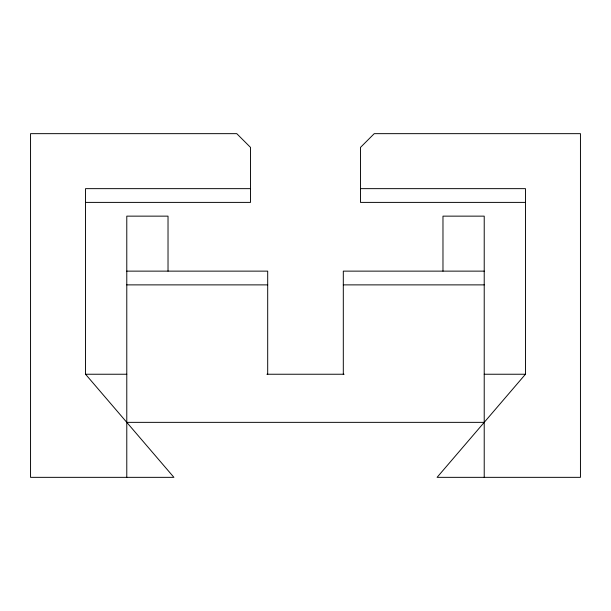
<?xml version="1.0" encoding="UTF-8"?>
<svg xmlns="http://www.w3.org/2000/svg" width="611" height="611" viewBox="0 0 611 611"><rect width="100%" height="100%" fill="white"/><g stroke="black" fill="none" stroke-linecap="round" stroke-linejoin="round"><path stroke-width="0.92" d="M360.49 188.646L525.46 188.646L525.46 374.238L437.086 477.344L580.45 477.344L580.45 133.656L374.238 133.656L360.49 147.404L360.49 202.394L525.46 202.394M250.51 188.646L85.54 188.646L85.54 374.238L173.914 477.344L30.55 477.344L30.55 133.656L236.763 133.656L250.51 147.404L250.51 202.394L85.54 202.394M126.783 271.131L267.694 271.131L267.694 374.238M484.218 271.131L343.306 271.131L343.306 374.238M126.783 284.879L267.694 284.879M343.306 284.879L484.218 284.879M85.54 374.238L126.783 374.238M266.9 374.238L344.1 374.238M484.218 374.238L525.46 374.238M126.783 422.354L484.218 422.354M484.218 477.344L484.218 216.141L442.975 216.141L442.975 271.131M168.025 271.131L168.025 216.141L126.783 216.141L126.783 477.344"/></g></svg>
